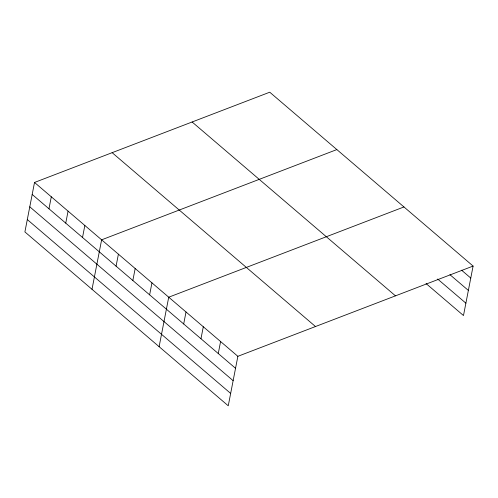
<?xml version="1.0" encoding="UTF-8"?>
<svg xmlns="http://www.w3.org/2000/svg" width="498" height="498" viewBox="0 0 498 498"><rect width="100%" height="100%" fill="white"/><g stroke="black" fill="none" stroke-linecap="round" stroke-linejoin="round"><path stroke-width="0.75" d="M34.518 182.455L24.9 231.931L228.252 405.795L237.87 356.313L473.1 266.069L269.748 92.205L34.518 182.455L237.87 356.313M48.966 208.786L51.294 196.797M65.742 223.135L68.07 211.146M82.519 237.478L84.847 225.488M92.006 289.307L101.623 239.831L336.853 149.581M116.071 266.162L118.4 254.173M132.848 280.505L135.176 268.515M149.624 294.847L151.952 282.858M159.111 346.683L168.729 297.2L403.959 206.956M183.687 323.968L186.015 311.978M200.968 338.746L203.302 326.756M218.255 353.524L220.589 341.535M473.1 266.069L463.482 315.545L426.033 283.524M461.553 270.177L470.772 278.058M449.924 274.666L468.363 290.427M437.655 279.036L465.885 303.17M192.122 121.991L395.474 295.849M112.143 152.674L315.495 326.532M32.189 194.444L235.542 368.302M29.78 206.819L233.139 380.677M27.303 219.562L230.661 393.42"/></g></svg>
